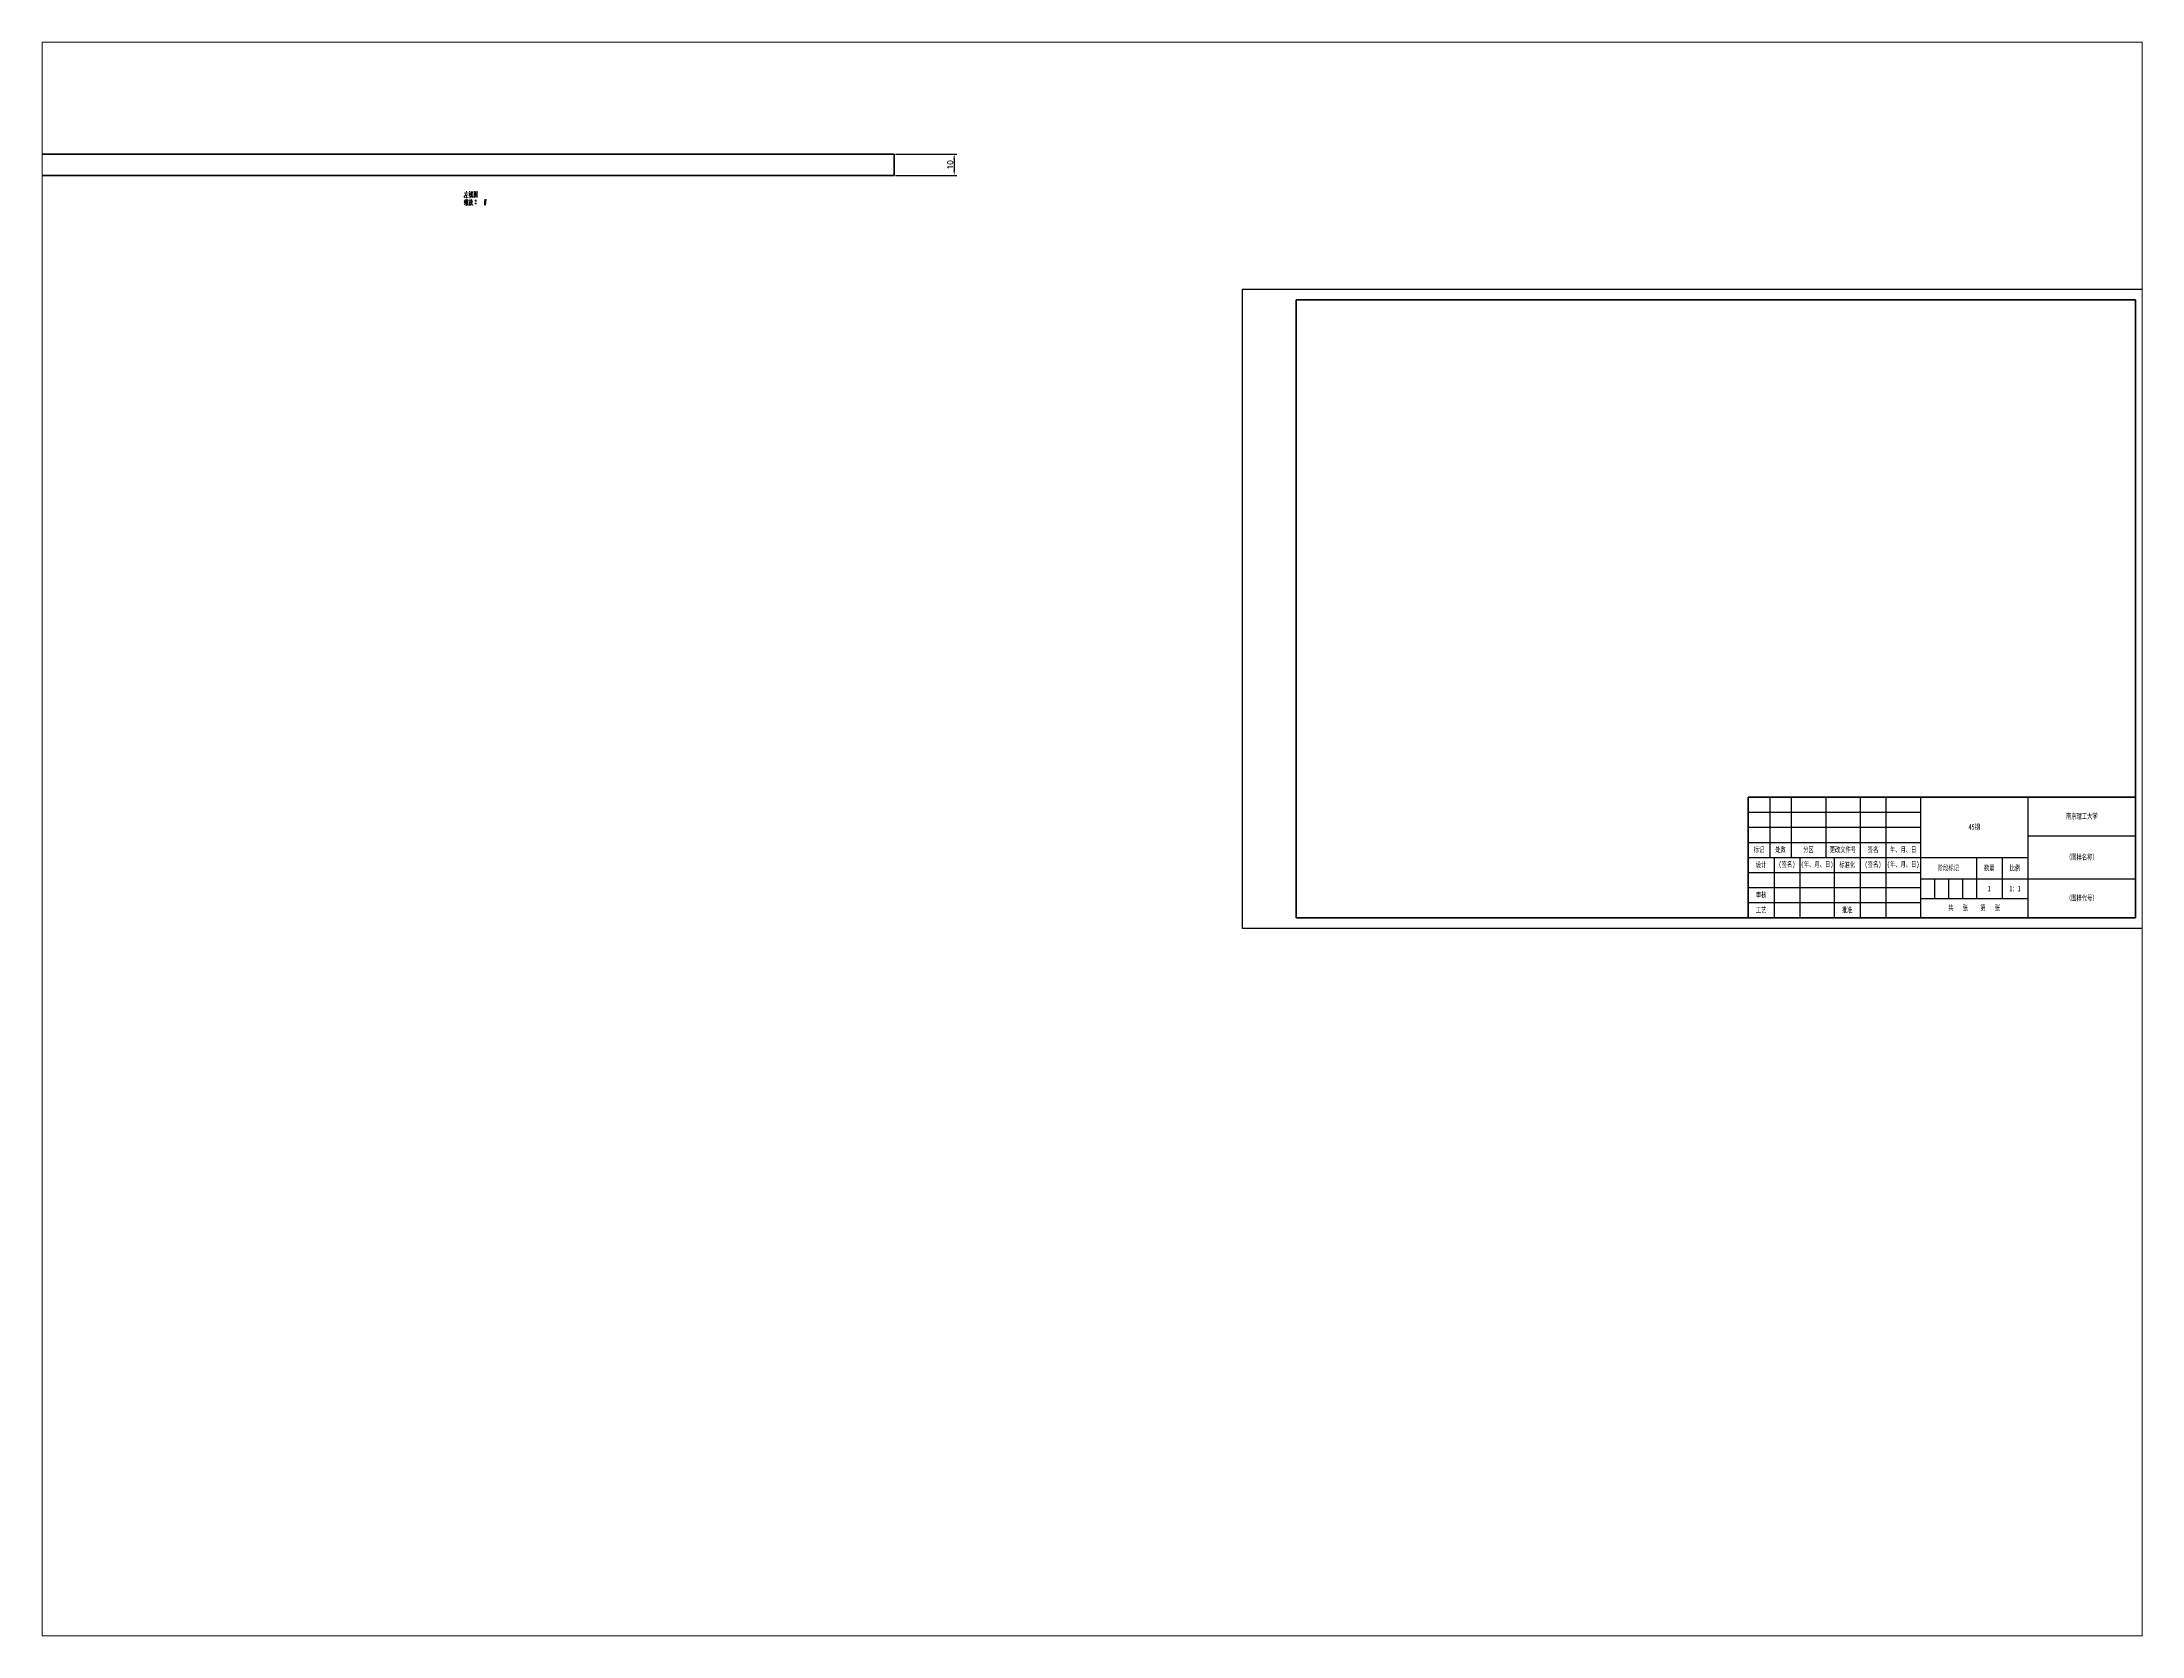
# Paper-space layout '布局1' of a CAD drawing. Header units: millimetres. Extents: x 26 to 231, y 20 to 176.
# The model-space entities are those that its viewports show. They can reach past a viewport. Long polylines and large blocks are cut down to what shows.
import ezdxf

# ---------------------------------------------------------------- set-up
doc = ezdxf.new("R2010")
doc.units = ezdxf.units.MM
doc.header["$LTSCALE"] = 0.3
for name, color, linetype, lineweight in [('尺寸线', 3, 'Continuous', 25), ('粗实线', 7, 'Continuous', 50), ('细实线', 7, 'Continuous', 25), ('细文本', 7, 'Continuous', 25)]:
    doc.layers.add(name, color=color, linetype=linetype, lineweight=lineweight)
doc.styles.add('NUT Standard', font='simfang.ttf', dxfattribs={"width": 0.7, "height": 2.5})
doc.styles.get("Standard").update_dxf_attribs({"font": 'txt', "bigfont": 'gbcbig.shx'})
doc.dimstyles.new('ISO-25', dxfattribs={"dimtxt": 2.5, "dimasz": 2.5, "dimexe": 1.25, "dimexo": 0.625, "dimtad": 1, "dimtxsty": 'Standard', "dimcen": 2.5, "dimadec": 0, "dimazin": 0, "dimtfac": 1, "dimtmove": 0, "dimatfit": 3, "dimfxl": 1, "dimarcsym": 0})

# ---------------------------------------------------------------- blocks, each defined once
blk = doc.blocks.new('*D35')
at = {"layer": 'Defpoints', "color": 0, "transparency": 16777216}
for p in [(1443.31, 1293.74), (1443.31, 1283.74), (1471.27, 1283.74)]:
    blk.add_point(p, dxfattribs=at)
at = {"layer": '尺寸线', "color": 0, "lineweight": -2, "transparency": 16777216}
for p, q in [((1443.93, 1293.74), (1472.52, 1293.74)), ((1471.27, 1291.24), (1471.27, 1286.24)), ((1443.93, 1283.74), (1472.52, 1283.74))]:
    blk.add_line(p, q, dxfattribs=at)
at = {"layer": '尺寸线', "color": 0, "transparency": 16777216}
for points in [[(1470.86, 1291.24), (1471.69, 1291.24), (1471.27, 1293.74)], [(1470.86, 1286.24), (1471.69, 1286.24), (1471.27, 1283.74)]]:
    blk.add_solid(points, dxfattribs=at)
at = {"layer": '尺寸线', "color": 0, "transparency": 16777216, "insert": (1469.4, 1288.74), "char_height": 2.5, "attachment_point": 5, "rotation": 90}
blk.add_mtext('10', dxfattribs=at)

msp = doc.modelspace()

# ---------------------------------------------------------------- linework, layer by layer
at = {"color": 7, "lineweight": 35}
for p, q in [((1043.308, 1288.743), (1043.308, 1293.743)), ((1043.308, 1293.743), (1443.308, 1293.743)), ((1043.308, 1283.743), (1043.308, 1288.743)), ((1443.308, 1288.743), (1443.308, 1293.743)), ((1443.308, 1283.743), (1443.308, 1288.743)), ((1043.308, 1283.743), (1443.308, 1283.743))]:
    msp.add_line(p, q, dxfattribs=at)
for p, q in [((1605.196, 1231.059), (2025.196, 1231.059)), ((1605.196, 934.059), (1605.196, 1231.059)), ((2025.196, 1231.059), (2025.196, 934.059)), ((2025.196, 934.059), (1605.196, 934.059))]:
    msp.add_line(p, q)
at = {"color": 7, "lineweight": 13}
for points in [[(1244.008, 1274.573), (1243.448, 1273.698)], [(1243.518, 1270.268), (1244.218, 1270.653)], [(1243.973, 1271.703), (1243.553, 1271.563)], [(1244.043, 1272.718), (1243.588, 1271.633)], [(1243.623, 1270.933), (1244.148, 1271.108)], [(1243.658, 1275.553), (1245.478, 1275.693)], [(1244.113, 1271.948), (1243.658, 1270.933)], [(1243.763, 1273.453), (1245.478, 1273.558)], [(1244.463, 1275.623), (1244.008, 1274.573)], [(1244.428, 1271.423), (1244.113, 1270.933)], [(1244.148, 1274.643), (1245.233, 1274.748)], [(1244.358, 1272.403), (1244.253, 1271.843)], [(1244.358, 1272.263), (1245.408, 1272.403)], [(1244.603, 1271.983), (1244.428, 1271.423)], [(1244.673, 1276.568), (1244.463, 1275.623)], [(1244.463, 1271.493), (1244.463, 1269.778)], [(1244.673, 1274.678), (1244.638, 1273.488)], [(1244.673, 1271.703), (1245.373, 1271.808)], [(1244.743, 1272.893), (1244.918, 1272.508)], [(1244.743, 1271.283), (1244.778, 1269.883)], [(1244.743, 1271.178), (1245.268, 1271.248)], [(1244.778, 1270.618), (1245.163, 1270.688)], [(1245.233, 1270.128), (1244.813, 1270.058)], [(1244.988, 1271.738), (1244.918, 1271.178)], [(1245.303, 1271.353), (1245.233, 1269.953)], [(1245.443, 1272.508), (1245.303, 1272.053)], [(1246.353, 1275.798), (1246.178, 1275.308), (1245.688, 1274.573)], [(1246.213, 1272.123), (1246.108, 1271.213), (1246.003, 1270.793), (1245.688, 1269.918)], [(1245.723, 1275.588), (1246.283, 1275.658)], [(1245.723, 1272.053), (1246.773, 1272.193)], [(1246.003, 1276.463), (1246.283, 1276.043)], [(1246.528, 1271.633), (1246.423, 1270.793), (1246.283, 1269.953), (1246.073, 1270.233)], [(1246.143, 1271.458), (1246.528, 1271.528)], [(1246.178, 1275.308), (1246.178, 1273.523)], [(1246.178, 1275.133), (1246.493, 1274.818)], [(1246.213, 1272.963), (1246.318, 1272.403)], [(1246.283, 1273.523), (1246.563, 1273.803)], [(1246.913, 1270.373), (1246.528, 1269.848)], [(1246.563, 1273.803), (1246.808, 1274.153)], [(1246.913, 1271.633), (1246.738, 1271.073)], [(1246.773, 1276.428), (1246.773, 1274.748)], [(1247.438, 1276.253), (1246.773, 1276.183)], [(1246.983, 1274.783), (1246.808, 1274.153)], [(1246.843, 1271.388), (1247.403, 1269.953)], [(1247.053, 1272.263), (1246.913, 1271.633)], [(1247.193, 1271.003), (1246.913, 1270.373)], [(1247.088, 1275.833), (1246.983, 1274.783)], [(1246.983, 1271.878), (1247.683, 1272.018)], [(1247.123, 1272.998), (1247.053, 1272.263)], [(1247.123, 1273.803), (1247.123, 1274.888)], [(1247.263, 1273.698), (1247.123, 1273.803)], [(1247.403, 1271.948), (1247.193, 1271.003)], [(1247.683, 1273.698), (1247.263, 1273.698)], [(1247.368, 1274.678), (1247.438, 1276.358)], [(1247.403, 1269.953), (1247.718, 1269.953)], [(1247.683, 1274.328), (1247.683, 1273.698)], [(1248.208, 1276.463), (1248.208, 1274.993), (1248.208, 1273.488)], [(1248.208, 1276.428), (1248.208, 1275.028), (1248.208, 1273.628)], [(1249.678, 1276.288), (1248.208, 1276.148)], [(1248.208, 1273.733), (1249.573, 1273.838)], [(1248.278, 1274.538), (1248.768, 1274.958)], [(1248.978, 1276.008), (1248.418, 1275.203)], [(1248.733, 1275.448), (1249.433, 1274.713)], [(1248.733, 1274.363), (1249.083, 1273.978)], [(1248.733, 1272.088), (1249.118, 1272.088)], [(1248.733, 1270.828), (1249.118, 1270.828)], [(1248.768, 1275.658), (1249.223, 1275.728)], [(1248.768, 1274.958), (1248.978, 1275.238)], [(1248.768, 1272.193), (1249.083, 1272.193)], [(1248.768, 1271.948), (1249.083, 1271.948)], [(1248.768, 1270.933), (1249.083, 1270.933)], [(1248.768, 1270.688), (1249.083, 1270.688)], [(1248.838, 1274.748), (1249.083, 1274.468)], [(1248.978, 1275.238), (1249.328, 1275.868)], [(1249.433, 1274.713), (1249.608, 1274.748)], [(1249.643, 1273.558), (1249.643, 1273.663), (1249.573, 1273.838)], [(1249.643, 1273.663), (1249.643, 1275.028), (1249.678, 1276.428)], [(1253.178, 1272.823), (1253.073, 1271.423), (1252.968, 1270.023)], [(1253.178, 1272.088), (1253.563, 1272.088)], [(1253.178, 1270.828), (1253.563, 1270.828)], [(1253.213, 1272.193), (1253.528, 1272.193)], [(1253.213, 1271.948), (1253.528, 1271.948)], [(1253.213, 1270.933), (1253.528, 1270.933)], [(1253.213, 1270.688), (1253.528, 1270.688)], [(1253.773, 1272.823), (1253.668, 1271.423), (1253.563, 1270.023)]]:
    msp.add_lwpolyline(points, dxfattribs=at)
for points in [[(1248.838, 1271.878), (1249.013, 1271.878), (1249.118, 1271.983), (1249.118, 1272.158), (1249.013, 1272.263), (1248.838, 1272.263), (1248.733, 1272.158), (1248.733, 1271.983)], [(1248.838, 1270.618), (1249.013, 1270.618), (1249.118, 1270.723), (1249.118, 1270.898), (1249.013, 1271.003), (1248.838, 1271.003), (1248.733, 1270.898), (1248.733, 1270.723)], [(1253.283, 1271.878), (1253.458, 1271.878), (1253.563, 1271.983), (1253.563, 1272.158), (1253.458, 1272.263), (1253.283, 1272.263), (1253.178, 1272.158), (1253.178, 1271.983)], [(1253.283, 1270.618), (1253.458, 1270.618), (1253.563, 1270.723), (1253.563, 1270.898), (1253.458, 1271.003), (1253.283, 1271.003), (1253.178, 1270.898), (1253.178, 1270.723)]]:
    msp.add_lwpolyline(points, close=True, dxfattribs=at)
at = {"layer": '粗实线'}
for p, q in [((1630.196, 1226.059), (2020.196, 1226.059)), ((1630.196, 939.059), (1630.196, 1226.059)), ((2020.196, 1226.059), (2020.196, 939.059)), ((1840.196, 995.059), (2020.196, 995.059)), ((1840.196, 939.059), (1840.196, 995.059)), ((2020.196, 939.059), (1630.196, 939.059)), ((1840.196, 939.059), (2020.196, 939.059))]:
    msp.add_line(p, q, dxfattribs=at)
at = {"layer": '细实线'}
for p, q in [((1840.196, 988.059), (1920.196, 988.059)), ((1850.196, 995.059), (1850.196, 967.059)), ((1860.196, 995.059), (1860.196, 967.059)), ((1876.196, 995.059), (1876.196, 967.059)), ((1892.196, 995.059), (1892.196, 967.059)), ((1904.196, 995.059), (1904.196, 967.059)), ((1920.196, 995.059), (1920.196, 939.059)), ((1970.196, 995.059), (1970.196, 939.059)), ((1840.196, 981.059), (1920.196, 981.059)), ((1970.196, 977.059), (2020.196, 977.059)), ((1840.196, 974.059), (1920.196, 974.059)), ((1840.196, 967.059), (1970.196, 967.059)), ((1852.196, 967.059), (1852.196, 939.059)), ((1864.196, 967.059), (1864.196, 939.059)), ((1880.196, 967.059), (1880.196, 939.059)), ((1892.196, 967.059), (1892.196, 939.059)), ((1904.196, 967.059), (1904.196, 939.059)), ((1946.196, 967.059), (1946.196, 948.059)), ((1958.196, 967.059), (1958.196, 948.059)), ((1840.196, 960.059), (1920.196, 960.059)), ((1920.196, 957.059), (2020.196, 957.059)), ((1926.696, 957.059), (1926.696, 948.059)), ((1933.196, 957.059), (1933.196, 948.059)), ((1939.696, 957.059), (1939.696, 948.059)), ((1840.196, 953.059), (1920.196, 953.059)), ((1920.196, 948.059), (1970.196, 948.059)), ((1840.196, 946.059), (1920.196, 946.059))]:
    msp.add_line(p, q, dxfattribs=at)

# ---------------------------------------------------------------- texts
at = {"layer": '粗实线', "char_height": 2.5, "attachment_point": 5, "style": 'NUT Standard'}
for s, insert in [('\\pxqc;{\\fFangSong|b0|i0|c134|p49;1}', (1952.196, 952.559)), ('\\pxqc;{\\fFangSong|b0|i0|c134|p49;1：1}', (1964.196, 952.559))]:
    msp.add_mtext_dynamic_manual_height_columns(s, width=12, gutter_width=12.5, heights=[0], dxfattribs=dict(at, insert=insert))
at = {"layer": '细文本', "char_height": 2.5, "attachment_point": 5, "style": 'NUT Standard'}
for s, insert, width in [('{\\fFangSong|b0|i0|c134|p49;南京理工大学}', (1995.196, 986.059), 50), ('45钢', (1945.196, 981.059), 50), ('标记', (1845.196, 970.559), 10), ('处数', (1855.196, 970.559), 10), ('分区', (1868.196, 970.559), 16), ('更改文件号', (1884.196, 970.559), 16), ('签名', (1898.196, 970.559), 12), ('年、月、日', (1912.196, 970.559), 16), ('（图样名称）', (1995.196, 967.059), 50), ('设计', (1846.196, 963.559), 12), ('(签名)', (1858.196, 963.559), 12), ('(年、月、日)', (1872.196, 963.559), 16), ('标准化', (1886.196, 963.559), 12), ('(签名)', (1898.196, 963.559), 12), ('(年、月、日)', (1912.196, 963.559), 16), ('阶段标记', (1933.196, 962.059), 26), ('数量', (1952.196, 962.059), 12), ('比例', (1964.196, 962.059), 12), ('审核', (1846.196, 949.559), 12), ('（图样代号）', (1995.196, 948.059), 50), ('工艺', (1846.196, 942.559), 12), ('批准', (1886.196, 942.559), 12), ('共   张    第   张', (1945.196, 943.559), 50)]:
    msp.add_mtext(s, dxfattribs=dict(at, insert=insert, width=width))

# ---------------------------------------------------------------- dimensions: what is measured, and where the dimension line sits
at = {"layer": '尺寸线'}
dim = msp.add_linear_dim(base=(1471.275, 1283.743), p1=(1443.308, 1293.743), p2=(1443.308, 1283.743), angle=90, dimstyle='ISO-25', dxfattribs=at)
dim.commit()
dim.dimension.update_dxf_attribs({"geometry": '*D35', "text_midpoint": (1469.4, 1288.743)})

psp = doc.layouts.new('布局1')

# ---------------------------------------------------------------- viewports
at = {"layer": '粗实线'}
psp.add_viewport(center=(128.5, 97.5), size=(205.6, 156), view_center_point=(1535.299, 975.619), view_height=740.34765, dxfattribs=at)

doc.saveas('drawing.dxf')
